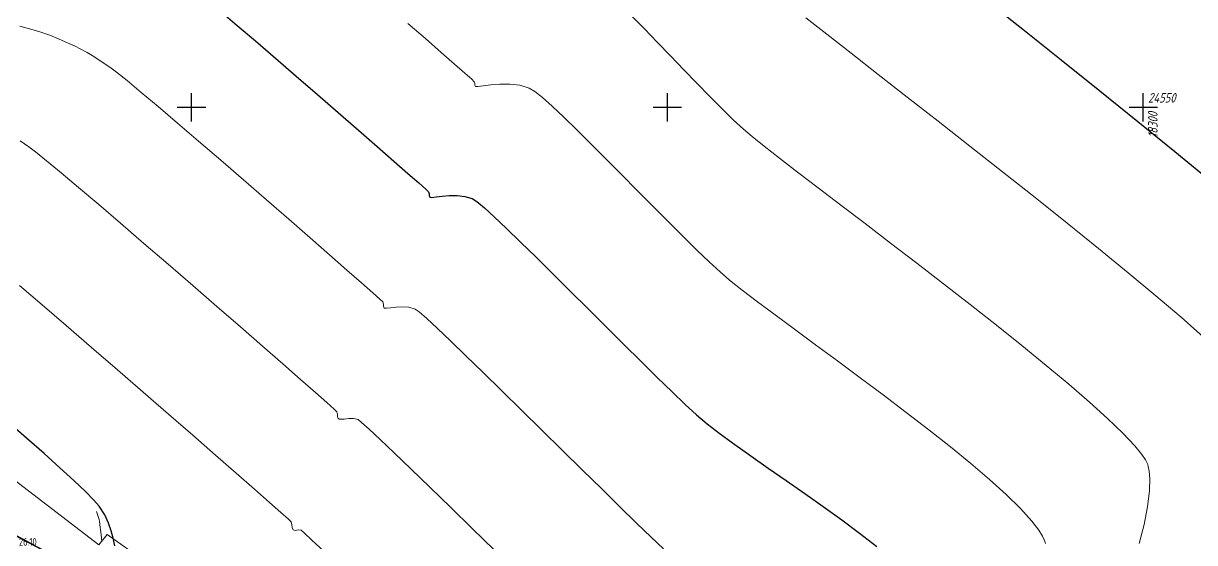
# Model space of a CAD drawing. Header units: metres. Extents: x 2491 to 4492, y 1184 to 2058.
# Drawn here: x 2774.4 to 2897.4, y 1510.6 to 1565.1 of the extents above; entities that cross this region are included whole.
import ezdxf
from ezdxf.enums import TextEntityAlignment as Align

# ---------------------------------------------------------------- set-up
doc = ezdxf.new("R2010")
doc.units = ezdxf.units.M
doc.linetypes.add('осеваяX2', pattern=[4, 2.5, -0.5, 0.5, -0.5])
for name, color, linetype, transparency in [('02_Сетка', 7, 'Continuous', 0.6), ('03_Здания и строения', 7, 'Continuous', 0.6), ('19_Горизонтали', 7, 'Continuous', 0.6), ('30_Канализация', 7, 'Continuous', 0.6), ('61_Отметки высоты поверхности', 7, 'Continuous', 0.6)]:
    doc.layers.add(name, color=color, linetype=linetype, transparency=transparency)
for name, color, linetype, lineweight in [('Сети_Горизонтали.Вспомогательные', 1, 'Continuous', 9), ('Сети_Горизонтали.Основные', 1, 'Continuous', 30), ('Сети_К2', 40, 'Continuous', 30), ('Сети_Трасса', 1, 'осеваяX2', 30)]:
    doc.layers.add(name, color=color, linetype=linetype, lineweight=lineweight)
doc.layers.add('Сетка', color=7, linetype='Continuous')
doc.styles.add('LIKE17', font='GOST_0.TTF')
doc.styles.add('Line_GUGK', font='GOST_0.TTF')
doc.styles.get("Standard").update_dxf_attribs({"font": 'GOST_0.TTF'})
doc.linetypes.add('g5_122_kl', pattern='A,1,-1,1.5,-0.4,["Кл",Line_GUGK,S=1,R=0,X=0,Y=-0.5],-2.4,1.5,-1,4,-1,4,-1,3', length=21.8)

# ---------------------------------------------------------------- blocks, each defined once
blk = doc.blocks.new('g5_012')
at = {"color": 92}
for points in [[(0, -1.5), (0, 1.5)], [(-1.5, 0), (1.5, 0)]]:
    blk.add_lwpolyline(points, dxfattribs=at)

msp = doc.modelspace()

# ---------------------------------------------------------------- linework, layer by layer
at = {"layer": '03_Здания и строения', "color": 7, "linetype": 'Continuous', "lineweight": 20, "flags": 128}
msp.add_lwpolyline([(2754.2, 1531.86), (2782.31, 1510.33), (2783.17, 1511.43), (2787.14, 1508.63), (2787.78, 1509.36), (2790.75, 1507.37), (2791.13, 1507.95), (2794.72, 1505.42), (2795.42, 1506.28), (2798.9, 1504.12)], dxfattribs=at)
at = {"layer": '19_Горизонтали', "color": 32, "linetype": 'Continuous', "lineweight": 20, "elevation": 26, "flags": 128}
msp.add_lwpolyline([(2782.63, 1510.74), (2782.54, 1511.39, -0.002619), (2782.41, 1512.46), (2782.4, 1512.56, 0.057309), (2782.19, 1513.42), (2782.04, 1513.84)], format="xyb", dxfattribs=at)
at = {"layer": '30_Канализация', "color": 42, "linetype": 'g5_122_kl', "lineweight": 30, "flags": 128}
msp.add_lwpolyline([(2573.21, 1770.45), (2565.79, 1625.95), (2660.18, 1571.13), (2816.62, 1488.59), (2949.95, 1381.6), (3024.48, 1321.01), (3045.27, 1304.23), (3096.52, 1320.25), (3183.38, 1424.58), (3235.91, 1417.46), (3257.9, 1413.34), (3277.77, 1408.37)], dxfattribs=at)
at = {"layer": 'Сети_Горизонтали.Вспомогательные', "color": 42, "linetype": 'Continuous', "lineweight": 9, "flags": 128}
for points, elevation in [([(2814.78, 1565.07), (2816.62, 1563.47), (2818.27, 1562.02), (2819.68, 1560.79), (2820.76, 1559.83), (2821.47, 1559.2), (2821.74, 1558.95), (2821.79, 1558.77), (2821.8, 1558.6), (2821.87, 1558.46), (2822.11, 1558.46), (2822.67, 1558.53), (2823.47, 1558.63), (2824.43, 1558.7), (2825.48, 1558.69), (2826.53, 1558.57), (2827.52, 1558.28), (2828.09, 1557.93), (2828.9, 1557.28), (2829.93, 1556.37), (2831.15, 1555.23), (2832.51, 1553.91), (2834, 1552.44), (2835.58, 1550.86), (2837.21, 1549.21), (2838.87, 1547.53), (2840.52, 1545.86), (2842.13, 1544.23), (2843.68, 1542.69), (2845.12, 1541.28), (2846.42, 1540.03), (2847.57, 1538.98), (2848.57, 1538.13), (2849.89, 1537.08), (2851.5, 1535.86), (2853.34, 1534.48), (2855.38, 1532.97), (2857.58, 1531.35), (2859.9, 1529.65), (2862.29, 1527.88), (2864.71, 1526.07), (2867.12, 1524.24), (2869.49, 1522.42), (2871.76, 1520.62), (2873.9, 1518.88), (2875.87, 1517.2), (2877.63, 1515.62), (2879.13, 1514.16), (2880.33, 1512.83), (2881.05, 1511.89), (2881.44, 1511.26), (2881.61, 1510.88), (2881.68, 1510.7), (2881.74, 1510.47)], 23.5), ([(2838.32, 1565.79), (2839.61, 1564.49), (2840.97, 1563.1), (2842.36, 1561.66), (2843.75, 1560.21), (2845.14, 1558.78), (2846.48, 1557.41), (2847.76, 1556.12), (2848.95, 1554.96), (2850.04, 1553.96), (2850.92, 1553.21), (2852.19, 1552.19), (2853.8, 1550.94), (2855.71, 1549.47), (2857.87, 1547.81), (2860.25, 1546), (2862.8, 1544.06), (2865.47, 1542.02), (2868.23, 1539.9), (2871.04, 1537.74), (2873.84, 1535.56), (2876.6, 1533.39), (2879.27, 1531.25), (2881.82, 1529.18), (2884.2, 1527.2), (2886.36, 1525.33), (2888.27, 1523.62), (2889.88, 1522.08), (2891.15, 1520.74), (2891.89, 1519.83), (2892.27, 1519.25), (2892.43, 1518.92), (2892.49, 1518.77), (2892.55, 1518.55), (2892.65, 1518.07), (2892.72, 1517.26), (2892.69, 1516.05), (2892.48, 1514.34), (2892.11, 1512.47), (2891.6, 1510.5)], 23), ([(2856.57, 1565.66), (2858.79, 1563.92), (2861.34, 1561.93), (2864.17, 1559.72), (2867.23, 1557.34), (2870.47, 1554.81), (2873.82, 1552.19), (2877.23, 1549.5), (2880.66, 1546.78), (2884.04, 1544.09), (2887.31, 1541.44), (2890.43, 1538.89), (2893.34, 1536.47), (2895.99, 1534.22), (2898.31, 1532.17)], 22.5), ([(2773.99, 1564.77), (2775.14, 1564.47), (2776.2, 1564.16), (2777.14, 1563.82), (2778.15, 1563.41), (2779, 1563.04), (2779.74, 1562.71), (2780.42, 1562.37), (2781.09, 1562), (2781.79, 1561.58), (2782.56, 1561.08), (2783.46, 1560.48), (2784.15, 1559.96), (2785.27, 1559.06), (2786.75, 1557.83), (2788.53, 1556.33), (2790.56, 1554.61), (2792.77, 1552.71), (2795.1, 1550.71), (2797.5, 1548.64), (2799.91, 1546.55), (2802.26, 1544.52), (2804.49, 1542.57), (2806.55, 1540.77), (2808.37, 1539.18), (2809.9, 1537.84), (2811.07, 1536.8), (2811.83, 1536.12), (2812.12, 1535.85), (2812.19, 1535.61), (2812.2, 1535.38), (2812.29, 1535.19), (2812.51, 1535.17), (2812.95, 1535.21), (2813.52, 1535.28), (2814.19, 1535.31), (2814.88, 1535.27), (2815.54, 1535.09), (2815.96, 1534.79), (2816.75, 1534.1), (2817.86, 1533.07), (2819.25, 1531.75), (2820.87, 1530.19), (2822.69, 1528.42), (2824.65, 1526.5), (2826.72, 1524.47), (2828.85, 1522.38), (2830.98, 1520.28), (2833.09, 1518.2), (2835.13, 1516.21), (2837.04, 1514.33), (2838.79, 1512.63), (2840.34, 1511.14), (2841.63, 1509.92)], 24.5), ([(2823.87, 1509.78), (2821.51, 1512.07), (2819.23, 1514.29), (2817.08, 1516.38), (2815.1, 1518.3), (2813.34, 1519.99), (2811.86, 1521.4), (2810.7, 1522.49), (2809.91, 1523.2), (2809.55, 1523.49), (2809.06, 1523.61), (2808.56, 1523.61), (2808.09, 1523.55), (2807.79, 1523.52), (2807.62, 1523.52), (2807.54, 1523.54), (2807.51, 1523.56), (2807.47, 1523.59), (2807.42, 1523.67), (2807.39, 1523.81), (2807.39, 1524.03), (2807.31, 1524.31), (2807.02, 1524.58), (2806.25, 1525.27), (2805.05, 1526.32), (2803.49, 1527.7), (2801.62, 1529.34), (2799.49, 1531.2), (2797.17, 1533.22), (2794.7, 1535.36), (2792.16, 1537.57), (2789.58, 1539.79), (2787.04, 1541.98), (2784.59, 1544.09), (2782.29, 1546.06), (2780.18, 1547.84), (2778.34, 1549.39), (2776.81, 1550.66), (2775.65, 1551.59), (2774.93, 1552.13), (2774.02, 1552.74)], 25), ([(2805.94, 1509.67), (2804.69, 1510.85), (2803.88, 1511.61), (2803.57, 1511.89), (2803.25, 1511.92), (2802.97, 1511.86), (2802.72, 1511.92), (2802.6, 1512.15), (2802.59, 1512.44), (2802.5, 1512.76), (2802.21, 1513.03), (2801.43, 1513.73), (2800.22, 1514.8), (2798.64, 1516.19), (2796.73, 1517.86), (2794.56, 1519.76), (2792.17, 1521.85), (2789.61, 1524.07), (2786.96, 1526.38), (2784.25, 1528.72), (2781.54, 1531.06), (2778.88, 1533.35), (2776.34, 1535.53), (2773.96, 1537.56)], 25.5)]:
    msp.add_lwpolyline(points, dxfattribs=dict(at, elevation=elevation))
at = {"layer": 'Сети_Горизонтали.Основные', "color": 40, "linetype": 'Continuous', "lineweight": 30, "flags": 128}
for points, elevation in [([(2875.43, 1567.61), (2879.38, 1564.47), (2883.41, 1561.25), (2887.46, 1558), (2891.46, 1554.77), (2895.34, 1551.61), (2899.04, 1548.58)], 22), ([(2795.13, 1566.3), (2796.83, 1564.86), (2798.76, 1563.22), (2800.85, 1561.43), (2803.04, 1559.54), (2805.26, 1557.62), (2807.46, 1555.71), (2809.58, 1553.87), (2811.54, 1552.16), (2813.3, 1550.62), (2814.77, 1549.33), (2815.91, 1548.32), (2816.65, 1547.66), (2816.93, 1547.4), (2816.99, 1547.19), (2817, 1546.99), (2817.08, 1546.83), (2817.29, 1546.81), (2817.74, 1546.87), (2818.37, 1546.94), (2819.12, 1547), (2819.94, 1547), (2820.76, 1546.91), (2821.53, 1546.68), (2822.01, 1546.37), (2822.8, 1545.71), (2823.85, 1544.76), (2825.13, 1543.55), (2826.61, 1542.12), (2828.24, 1540.53), (2829.99, 1538.8), (2831.82, 1536.97), (2833.7, 1535.1), (2835.59, 1533.21), (2837.46, 1531.36), (2839.26, 1529.58), (2840.96, 1527.91), (2842.52, 1526.39), (2843.91, 1525.07), (2845.1, 1523.99), (2846.22, 1523.04), (2847.57, 1522), (2849.11, 1520.87), (2850.81, 1519.67), (2852.62, 1518.4), (2854.51, 1517.09), (2856.46, 1515.74), (2858.41, 1514.36), (2860.35, 1512.96), (2862.23, 1511.56), (2864.02, 1510.17)], 24), ([(2783.98, 1510.25), (2783.79, 1511.03), (2783.58, 1511.82), (2783.31, 1512.63), (2782.92, 1513.48), (2782.34, 1514.4), (2781.79, 1515.03), (2780.9, 1515.94), (2779.69, 1517.08), (2778.22, 1518.43), (2776.54, 1519.93), (2774.69, 1521.55), (2772.73, 1523.25)], 26)]:
    msp.add_lwpolyline(points, dxfattribs=dict(at, elevation=elevation))
at = {"layer": 'Сети_К2', "color": 40, "linetype": 'Continuous', "lineweight": 30}
msp.add_line((2815.95, 1488.94), (2738.67, 1529.72), dxfattribs=at)
at = {"layer": 'Сети_Трасса', "color": 1, "linetype": 'осеваяX2', "lineweight": 30, "ltscale": 5, "flags": 128}
msp.add_lwpolyline([(3045.27, 1304.23), (3024.48, 1321.01), (2949.95, 1381.6), (2816.62, 1488.59), (2738.01, 1530.07), (2660.18, 1571.13), (2652.26, 1575.73), (2565.79, 1625.95)], dxfattribs=at)

# ---------------------------------------------------------------- block references
at = {"layer": '02_Сетка', "color": 92, "linetype": 'Continuous', "lineweight": 15, "ltscale": 0.5}
for p in [(2792.03, 1556.26), (2842.03, 1556.26), (2892.03, 1556.26)]:
    msp.add_blockref('g5_012', p, dxfattribs=at)

# ---------------------------------------------------------------- texts
at = {"layer": '61_Отметки высоты поверхности', "color": 7, "linetype": 'Continuous', "lineweight": 15, "ltscale": 0.5, "style": 'LIKE17'}
msp.add_text('26.10', height=0.8, dxfattribs=at).set_placement((2773.91, 1510.26))
at = {"layer": 'Сетка', "color": 3, "oblique": 15}
msp.add_text('24550', height=1, dxfattribs=at).set_placement((2892.53, 1556.76))
msp.add_text('18300', height=1, rotation=90, dxfattribs=at).set_placement((2892.53, 1555.76), align=Align.TOP_RIGHT)

doc.saveas('drawing.dxf')
